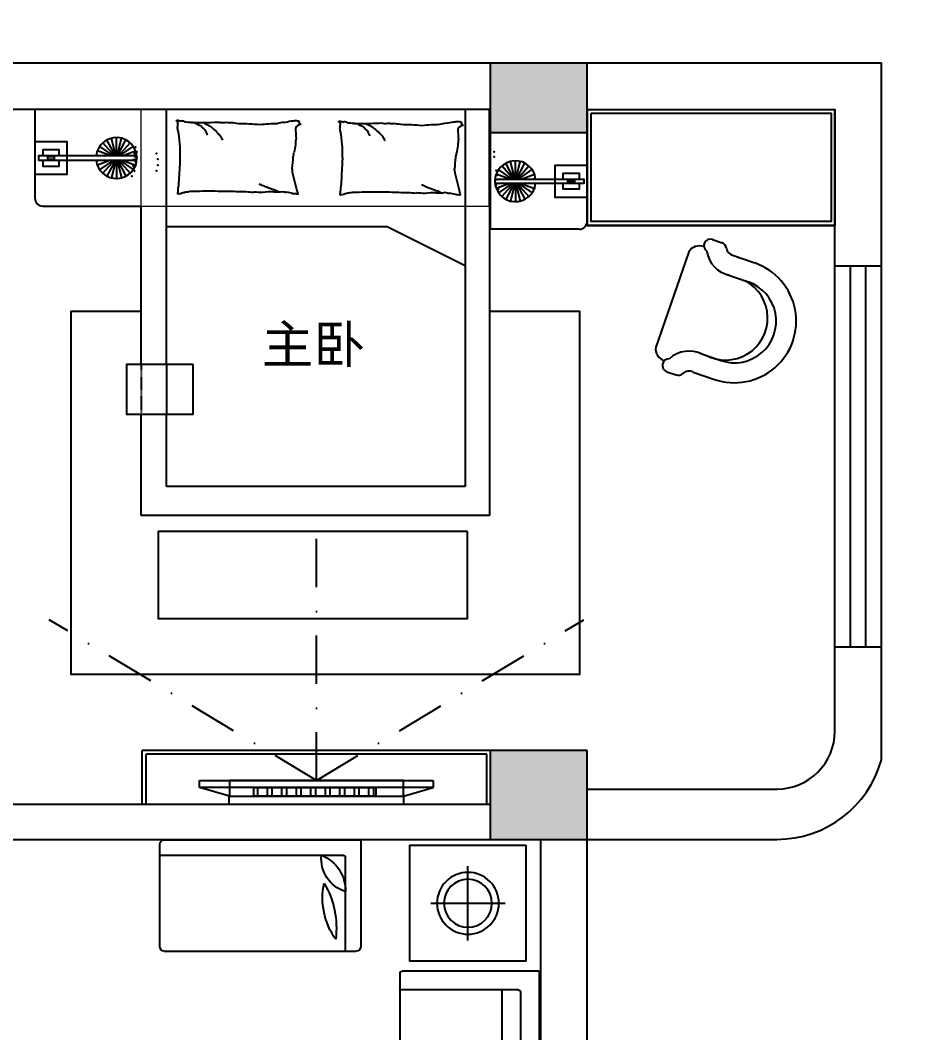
# Model space of a CAD drawing. Header units: millimetres. Extents: x 39175 to 443077, y -41362 to 75939.
# Drawn here: x 357449 to 362150, y 58378 to 63614 of the extents above; entities that cross this region are included whole.
import ezdxf
from ezdxf.enums import TextEntityAlignment as Align

# ---------------------------------------------------------------- set-up
doc = ezdxf.new("R2010")
doc.units = ezdxf.units.MM
for name, pattern in [('DASH', [0.35, 0.25, -0.1]), ('DASHDOT', [1, 0.5, -0.25, 0, -0.25]), ('HIDDEN2', [0.1875, 0.125, -0.0625])]:
    doc.linetypes.add(name, pattern=pattern)
for name, color, linetype in [('016-P平面家具', 51, 'Continuous'), ('COLUMN', 7, 'Continuous'), ('FU', 3, 'Continuous'), ('FUR', 2, 'Continuous'), ('墙体', 7, 'Continuous'), ('阿拉1', 8, 'Continuous')]:
    doc.layers.add(name, color=color, linetype=linetype)
doc.layers.add('fur家具', color=4, linetype='Continuous', lineweight=18)
doc.styles.add('ar', font='arial.ttf')
doc.styles.get("Standard").update_dxf_attribs({"font": ''})
doc.styles.get('Standard').set_extended_font_data('NSimSun')
doc.dimstyles.new('ISO-25', dxfattribs={"dimtxt": 220, "dimasz": 50, "dimexe": 50, "dimexo": 0.625, "dimtad": 2, "dimdec": 0, "dimtxsty": 'Standard', "dimblk": 'ARCHTICK', "dimcen": 2.5, "dimdle": 50, "dimclrd": 251, "dimclre": 251, "dimclrt": 51, "dimadec": 0, "dimazin": 0, "dimtfac": 1, "dimtdec": 0, "dimtix": 1, "dimtmove": 2, "dimatfit": 3, "dimfxl": 500, "dimfxlon": 1, "dimarcsym": 0})

# ---------------------------------------------------------------- blocks, each defined once
blk = doc.blocks.new('_ArchTick')
at = {"color": 0, "linetype": 'ByBlock', "const_width": 0.15}
blk.add_lwpolyline([(-0.5, -0.5), (0.5, 0.5)], dxfattribs=at)
blk = doc.blocks.new('*D93')
at = {"color": 251, "lineweight": -2, "transparency": 16777216}
for p, q in [((363456.3, 54567.9), (363456.3, 59427.9)), ((362956.3, 59377.9), (363506.3, 59377.9)), ((362956.3, 54617.9), (363506.3, 54617.9))]:
    blk.add_line(p, q, dxfattribs=at)
at = {"layer": 'Defpoints', "color": 0, "transparency": 16777216}
for p in [(360380.3, 59377.9), (363456.3, 59377.9), (359870.3, 54617.9)]:
    blk.add_point(p, dxfattribs=at)
at = {"color": 251, "lineweight": -2, "transparency": 16777216, "xscale": 50, "yscale": 50, "zscale": 50}
for p, rotation in [((363456.3, 59377.9), 90), ((363456.3, 54617.9), 270)]:
    blk.add_blockref('_ArchTick', p, dxfattribs=dict(at, rotation=rotation))
at = {"color": 51, "transparency": 16777216, "insert": (363567, 56997.9), "char_height": 220, "attachment_point": 5, "rotation": 90}
blk.add_mtext('4760', dxfattribs=at)
blk = doc.blocks.new('*D94')
at = {"color": 251, "lineweight": -2, "transparency": 16777216}
for p, q in [((363456.3, 59557.9), (363456.3, 59607.9)), ((362956.3, 59557.9), (363506.3, 59557.9)), ((363456.3, 59557.9), (363456.3, 59377.9)), ((362956.3, 59377.9), (363506.3, 59377.9)), ((363456.3, 59377.9), (363456.3, 59327.9))]:
    blk.add_line(p, q, dxfattribs=at)
at = {"layer": 'Defpoints', "color": 0, "transparency": 16777216}
for p in [(359880.3, 59557.9), (360380.3, 59377.9), (363456.3, 59377.9)]:
    blk.add_point(p, dxfattribs=at)
at = {"color": 251, "lineweight": -2, "transparency": 16777216, "xscale": 50, "yscale": 50, "zscale": 50}
for p, rotation in [((363456.3, 59557.9), 270), ((363456.3, 59377.9), 90)]:
    blk.add_blockref('_ArchTick', p, dxfattribs=dict(at, rotation=rotation))
at = {"color": 51, "transparency": 16777216, "insert": (363567, 59467.9), "char_height": 220, "attachment_point": 5, "rotation": 90}
blk.add_mtext('180', dxfattribs=at)
blk = doc.blocks.new('*D95')
at = {"color": 251, "lineweight": -2, "transparency": 16777216}
for p, q in [((363216.3, 59507.9), (363216.3, 63202.9)), ((362716.3, 63152.9), (363266.3, 63152.9)), ((362716.3, 59557.9), (363266.3, 59557.9))]:
    blk.add_line(p, q, dxfattribs=at)
at = {"layer": 'Defpoints', "color": 0, "transparency": 16777216}
for p in [(359880.3, 63152.9), (363216.3, 63152.9), (359880.3, 59557.9)]:
    blk.add_point(p, dxfattribs=at)
at = {"color": 251, "lineweight": -2, "transparency": 16777216, "xscale": 50, "yscale": 50, "zscale": 50}
for p, rotation in [((363216.3, 63152.9), 90), ((363216.3, 59557.9), 270)]:
    blk.add_blockref('_ArchTick', p, dxfattribs=dict(at, rotation=rotation))
at = {"color": 51, "transparency": 16777216, "insert": (363327, 61355.4), "char_height": 220, "attachment_point": 5, "rotation": 90}
blk.add_mtext('3595', dxfattribs=at)
blk = doc.blocks.new('*D96')
at = {"color": 251, "lineweight": -2, "transparency": 16777216}
for p, q in [((363216.3, 63392.9), (363216.3, 63442.9)), ((362716.3, 63392.9), (363266.3, 63392.9)), ((363216.3, 63152.9), (363216.3, 63392.9)), ((362716.3, 63152.9), (363266.3, 63152.9)), ((363216.3, 63152.9), (363216.3, 63102.9))]:
    blk.add_line(p, q, dxfattribs=at)
at = {"layer": 'Defpoints', "color": 0, "transparency": 16777216}
for p in [(361900.3, 63392.9), (363216.3, 63392.9), (359880.3, 63152.9)]:
    blk.add_point(p, dxfattribs=at)
at = {"color": 251, "lineweight": -2, "transparency": 16777216, "xscale": 50, "yscale": 50, "zscale": 50}
for p, rotation in [((363216.3, 63392.9), 270), ((363216.3, 63152.9), 90)]:
    blk.add_blockref('_ArchTick', p, dxfattribs=dict(at, rotation=rotation))
at = {"color": 51, "transparency": 16777216, "insert": (363327, 63272.9), "char_height": 220, "attachment_point": 5, "rotation": 90}
blk.add_mtext('240', dxfattribs=at)
blk = doc.blocks.new('*D104')
at = {"color": 251, "lineweight": -2, "transparency": 16777216}
for p, q in [((356765.3, 64519.8), (356765.3, 65069.8)), ((361660.3, 64519.8), (361660.3, 65069.8)), ((356715.3, 65019.8), (361710.3, 65019.8))]:
    blk.add_line(p, q, dxfattribs=at)
at = {"layer": 'Defpoints', "color": 0, "transparency": 16777216}
for p in [(361660.3, 65019.8), (356765.3, 63152.9), (361660.3, 63152.9)]:
    blk.add_point(p, dxfattribs=at)
at = {"color": 251, "lineweight": -2, "transparency": 16777216, "xscale": 50, "yscale": 50, "zscale": 50, "rotation": 180}
blk.add_blockref('_ArchTick', (356765.3, 65019.8), dxfattribs=at)
at = {"color": 251, "lineweight": -2, "transparency": 16777216, "xscale": 50, "yscale": 50, "zscale": 50}
blk.add_blockref('_ArchTick', (361660.3, 65019.8), dxfattribs=at)
at = {"color": 51, "transparency": 16777216, "insert": (359212.8, 65130.4), "char_height": 220, "attachment_point": 5}
blk.add_mtext('4895', dxfattribs=at)
blk = doc.blocks.new('*D105')
at = {"color": 251, "lineweight": -2, "transparency": 16777216}
for p, q in [((361660.3, 64519.8), (361660.3, 65069.8)), ((361900.3, 64519.8), (361900.3, 65069.8)), ((361660.3, 65019.8), (361610.3, 65019.8)), ((361660.3, 65019.8), (361900.3, 65019.8)), ((361900.3, 65019.8), (361950.3, 65019.8))]:
    blk.add_line(p, q, dxfattribs=at)
at = {"layer": 'Defpoints', "color": 0, "transparency": 16777216}
for p in [(361900.3, 65019.8), (361900.3, 63392.9), (361660.3, 63152.9)]:
    blk.add_point(p, dxfattribs=at)
at = {"color": 251, "lineweight": -2, "transparency": 16777216, "xscale": 50, "yscale": 50, "zscale": 50}
blk.add_blockref('_ArchTick', (361660.3, 65019.8), dxfattribs=at)
at = {"color": 251, "lineweight": -2, "transparency": 16777216, "xscale": 50, "yscale": 50, "zscale": 50, "rotation": 180}
blk.add_blockref('_ArchTick', (361900.3, 65019.8), dxfattribs=at)
at = {"color": 51, "transparency": 16777216, "insert": (361780.3, 65130.4), "char_height": 220, "attachment_point": 5}
blk.add_mtext('240', dxfattribs=at)
blk = doc.blocks.new('*D114')
at = {"color": 251, "lineweight": -2, "transparency": 16777216}
for p, q in [((363699, 53082.9), (363699, 63442.9)), ((363199, 63392.9), (363749, 63392.9)), ((363199, 53132.9), (363749, 53132.9))]:
    blk.add_line(p, q, dxfattribs=at)
at = {"layer": 'Defpoints', "color": 0, "transparency": 16777216}
for p in [(356520.3, 63392.9), (363699, 63392.9), (356520.3, 53132.9)]:
    blk.add_point(p, dxfattribs=at)
at = {"color": 251, "lineweight": -2, "transparency": 16777216, "xscale": 50, "yscale": 50, "zscale": 50}
for p, rotation in [((363699, 63392.9), 90), ((363699, 53132.9), 270)]:
    blk.add_blockref('_ArchTick', p, dxfattribs=dict(at, rotation=rotation))
at = {"color": 51, "transparency": 16777216, "insert": (363809.6, 58262.9), "char_height": 220, "attachment_point": 5, "rotation": 90}
blk.add_mtext('10260', dxfattribs=at)
blk = doc.blocks.new('*D85')
at = {"color": 251, "lineweight": -2, "transparency": 16777216}
for p, q in [((342990.3, 65009.6), (342990.3, 65559.6)), ((361900.3, 65009.6), (361900.3, 65559.6)), ((342940.3, 65509.6), (361950.3, 65509.6))]:
    blk.add_line(p, q, dxfattribs=at)
at = {"layer": 'Defpoints', "color": 0, "transparency": 16777216}
for p in [(361900.3, 65509.6), (342990.3, 63392.9), (361900.3, 63392.9)]:
    blk.add_point(p, dxfattribs=at)
at = {"color": 251, "lineweight": -2, "transparency": 16777216, "xscale": 50, "yscale": 50, "zscale": 50, "rotation": 180}
blk.add_blockref('_ArchTick', (342990.3, 65509.6), dxfattribs=at)
at = {"color": 251, "lineweight": -2, "transparency": 16777216, "xscale": 50, "yscale": 50, "zscale": 50}
blk.add_blockref('_ArchTick', (361900.3, 65509.6), dxfattribs=at)
at = {"color": 51, "transparency": 16777216, "insert": (352445.3, 65620.3), "char_height": 220, "attachment_point": 5}
blk.add_mtext('18910', dxfattribs=at)
blk = doc.blocks.new('serg sze')
at = {"color": 51}
for p, q in [((369700.8, 63152.9), (369150.9, 63152.9)), ((371500.8, 62652.9), (371500.8, 63152.9))]:
    blk.add_line(p, q, dxfattribs=at)
blk.add_lwpolyline([(369150.9, 62984.5), (369150.9, 62817.8), (369317.5, 62817.8), (369317.5, 62984.5)], close=True, dxfattribs=at)
blk.add_lwpolyline([(369677.6, 62912.3), (369169.5, 62912.3), (369169.5, 62890), (369677.6, 62890)], dxfattribs=at)
blk.add_arc((369572.6, 62901.1), 105.6, 186.0423, 173.9577, dxfattribs=at)
for p in [(369473.9, 62938.6), (369467.9, 62913.9), (369467.9, 62888.4), (369473.9, 62863.7), (369485.8, 62841.2), (369659.5, 62860), (369502.6, 62822.1), (369523.6, 62807.7), (369547.4, 62798.7), (369572.6, 62795.6), (369597.9, 62798.7), (369621.7, 62807.7), (369642.6, 62822.1), (369651.2, 62807.6)]:
    blk.add_point(p, dxfattribs=at)
at = {"layer": 'COLUMN', "color": 51}
for p, q in [((369150.9, 63152.9), (369150.9, 62694.6)), ((369192.5, 62652.9), (369700.8, 62652.9)), ((369700.8, 61834.7), (369700.8, 62652.9)), ((371500.8, 62652.9), (371500.8, 61052.9)), ((369700.8, 61052.9), (369700.8, 61575.4)), ((371500.8, 61052.9), (369700.8, 61052.9))]:
    blk.add_line(p, q, dxfattribs=at)
at = {"layer": 'COLUMN', "color": 250}
for p, q in [((369830.8, 61834.7), (369830.8, 63152.9)), ((371375.3, 63152.9), (371375.3, 61202.9)), ((369566.8, 62912.3), (369523.6, 62994.6)), ((369569.9, 62912.3), (369547.4, 63003.6)), ((369572.6, 62912.3), (369572.6, 63006.7)), ((369575.4, 62912.3), (369597.9, 63003.6)), ((369578.5, 62912.3), (369621.7, 62994.6)), ((369543.3, 62912.3), (369473.9, 62938.6)), ((369556.5, 62912.3), (369485.8, 62961.1)), ((369562.8, 62912.3), (369502.6, 62980.2)), ((369582.5, 62912.3), (369642.6, 62980.2)), ((369588.7, 62912.3), (369659.5, 62961.1)), ((369601.9, 62912.3), (369671.3, 62938.6)), ((369467.9, 62913.9), (369481.1, 62912.3)), ((369467.9, 62888.4), (369481.1, 62890)), ((369543.3, 62890), (369473.9, 62863.7)), ((369556.5, 62890), (369485.8, 62841.2)), ((369562.8, 62890), (369502.6, 62822.1)), ((369566.8, 62890), (369523.6, 62807.7)), ((369569.9, 62890), (369547.4, 62798.7)), ((369572.6, 62890), (369572.6, 62795.6)), ((369575.4, 62890), (369597.9, 62798.7)), ((369578.5, 62890), (369621.7, 62807.7)), ((369582.5, 62890), (369642.6, 62822.1)), ((369588.7, 62890), (369659.5, 62841.2)), ((369588.7, 62890), (369659.5, 62841.2)), ((369601.9, 62890), (369671.3, 62863.7)), ((369656.8, 62892.8), (369672.7, 62894.8)), ((369664.1, 62931.1), (369677.4, 62932.7)), ((369664.1, 62908.9), (369677.4, 62907.3)), ((369656.8, 62866.2), (369672.7, 62864.2)), ((370503.5, 62744.6), (370482.9, 62827.2)), ((371343.1, 62739.9), (371322.5, 62822.5)), ((370511, 62714.6), (370503.5, 62744.6)), ((371350.6, 62709.9), (371343.1, 62739.9)), ((369830.8, 62547.6), (370971.9, 62547.6)), ((370971.9, 62547.6), (371375.3, 62345.3)), ((369830.8, 61834.7), (369830.8, 61575.4)), ((369830.8, 61202.9), (369830.8, 61575.4)), ((371375.3, 61202.9), (369830.8, 61202.9))]:
    blk.add_line(p, q, dxfattribs=at)
for points in [[(369275.9, 62912.3), (369275.9, 62942.8), (369192.5, 62942.8), (369192.5, 62912.3)], [(369192.5, 62890), (369192.5, 62859.5), (369275.9, 62859.5), (369275.9, 62890)], [(371500.8, 62109.5), (371966.5, 62109.5), (371966.5, 60229.8), (369338.8, 60229.8), (369338.8, 62109.5), (369700.8, 62109.5)]]:
    blk.add_lwpolyline(points, dxfattribs=at)
for points in [[(369216.8, 62906.7), (369216.8, 62895.6), (369252.2, 62895.6), (369252.2, 62906.7)], [(369966.9, 61834.7), (369966.9, 61575.4), (369625.4, 61575.4), (369625.4, 61834.7)], [(371387.5, 60969.4), (369787.5, 60969.4), (369787.5, 60519.4), (371387.5, 60519.4)]]:
    blk.add_lwpolyline(points, close=True, dxfattribs=at)
for centre, radius, start, end in [((369880.7, 63096.8), 3.42, 291.7883, 340.436), ((369882.4, 63091.4), 2.32, 340.436, 101.8931), ((369882, 63120.7), 25.1, 274.3025, 291.7883), ((369888.6, 63092.2), 4.28, 201.9904, 281.8931), ((369906.1, 63122.2), 28.9, 239.3487, 274.3025), ((369903.3, 63039.7), 53.9, 59.3487, 84.7408), ((370392.7, 63387), 304.8, 278.4372, 285.744), ((370475.4, 63254.8), 161.1, 270, 278.4372), ((370516.7, 63184), 90.4, 258.7276, 270), ((370528.4, 63087.8), 13.1, 153.4195, 258.7276), ((370720.3, 63092.1), 3.42, 291.7883, 340.436), ((370721.6, 63116), 25.1, 274.3025, 291.7883), ((370745.7, 63117.5), 28.9, 239.3487, 274.3025), ((371314.9, 63250.1), 161.1, 270, 278.4372), ((371356.3, 63179.4), 90.4, 258.7276, 270), ((369857.1, 63071.8), 32.8, 338.579, 8.1335), ((369647, 63008.2), 246, 8.1335, 12.1095), ((369904, 63082.3), 15.6, 158.579, 201.9904), ((370087.1, 63069.6), 198.3, 187.6809, 192.1095), ((369903.5, 62265.8), 820.8, 84.7408, 88.0921), ((369969.3, 63183.4), 99.2, 254.0648, 274.2159), ((370035, 63164.6), 99.2, 233.9136, 254.0648), ((369993.7, 61588.9), 1494.3, 88.0921, 90.5757), ((370087.9, 63127.8), 99.2, 216.1766, 233.9136), ((370131.2, 63290.4), 234, 242.7604, 249.1397), ((370123.5, 63079), 99.2, 198.4397, 216.1766), ((370116.6, 62212.2), 873.2, 90.5757, 94.8018), ((370095.5, 63131.9), 76.8, 231.6114, 242.7604), ((370331.5, 63346.2), 391.6, 226.1885, 231.6114), ((370263.2, 63181.1), 225.2, 219.0349, 226.1885), ((370120.6, 63374.8), 289.7, 267.4614, 274.8018), ((370171.8, 63236.1), 152.4, 259.8101, 267.4614), ((370108.9, 62557.6), 529.3, 79.8101, 83.9133), ((370202.6, 62029.5), 1049, 83.9133, 90), ((370403.5, 62395.8), 682.7, 90, 97.5469), ((370469.2, 62845.4), 242.2, 97.5469, 105.744), ((370528.5, 63040.8), 34.2, 94.4002, 153.4195), ((370989.9, 63056.4), 491.8, 180, 186.2324), ((370722, 63086.7), 2.32, 340.436, 101.8931), ((370728.2, 63087.5), 4.28, 201.9904, 281.8931), ((370696.7, 63067.1), 32.8, 338.579, 8.1335), ((370486.6, 63003.6), 246, 8.1335, 12.1095), ((370743.6, 63077.6), 15.6, 158.579, 201.9904), ((370926.7, 63064.9), 198.3, 187.6809, 192.1095), ((370742.9, 63035.1), 53.9, 59.3487, 84.7408), ((370743, 62261.1), 820.8, 84.7408, 88.0921), ((370808.9, 63178.7), 99.2, 254.0648, 274.2159), ((370874.6, 63160), 99.2, 233.9136, 254.0648), ((370833.3, 61584.3), 1494.3, 88.0921, 90.5757), ((370927.4, 63123.1), 99.2, 216.1766, 233.9136), ((370970.7, 63285.7), 234, 242.7604, 249.1397), ((370963.1, 63074.3), 99.2, 198.4397, 216.1766), ((370956.1, 62207.6), 873.2, 90.5757, 94.8018), ((370935.1, 63127.2), 76.8, 231.6114, 242.7604), ((371171.1, 63341.5), 391.6, 226.1885, 231.6114), ((370960.2, 63370.1), 289.7, 267.4614, 274.8018), ((371011.4, 63231.4), 152.4, 259.8101, 267.4614), ((370948.5, 62552.9), 529.3, 79.8101, 83.9133), ((371042.2, 62024.8), 1049, 83.9133, 90), ((371243.1, 62391.1), 682.7, 90, 97.5469), ((371308.8, 62840.7), 242.2, 97.5469, 105.744), ((371232.3, 63382.3), 304.8, 278.4372, 285.744), ((371368.1, 63036.1), 34.2, 94.4002, 153.4195), ((371829.5, 63051.7), 491.8, 180, 186.2324), ((371368, 63083.1), 13.1, 153.4195, 258.7276), ((370804.7, 63081.6), 913.1, 183.3687, 187.6809), ((370150.7, 63042), 49.3, 208.3168, 219.0349), ((370296.7, 63089.1), 200.2, 203.0028, 208.3168), ((370702, 62968.7), 204, 170.3156, 180), ((371644.3, 63076.9), 913.1, 183.3687, 187.6809), ((371102.8, 63176.4), 225.2, 219.0349, 226.1885), ((370990.3, 63037.3), 49.3, 208.3168, 219.0349), ((371136.3, 63084.5), 200.2, 203.0028, 208.3168), ((371541.6, 62964), 204, 170.3156, 180), ((370578.3, 62940.2), 678.7, 178.3669, 183.3687), ((371360.2, 62782.3), 882, 167.8016, 170.3156), ((371417.9, 62935.5), 678.7, 178.3669, 183.3687), ((372199.7, 62777.6), 882, 167.8016, 170.3156), ((371264, 62827.6), 1365.2, 176.945, 178.3669), ((369828.6, 62938.5), 658.8, 351.9949, 357.3351), ((370176.7, 62974.9), 317.1, 347.8016, 351.9949), ((372103.6, 62822.9), 1365.2, 176.945, 178.3669), ((370668.1, 62933.8), 658.8, 351.9949, 357.3351), ((371016.3, 62970.2), 317.1, 347.8016, 351.9949), ((383509.4, 62032.9), 13635.6, 176.49514, 176.94504), ((370415.2, 62830.3), 67.7, 357.3351, 14.0452), ((384349, 62028.2), 13635.6, 176.49514, 176.94504), ((371254.8, 62825.6), 67.7, 357.3351, 14.0452), ((370209.5, 62703.8), 321.2, 170.0016, 176.4951), ((369908.1, 62766.1), 45.3, 282.869, 297.2841), ((369919.8, 62871.4), 145.9, 273.574, 282.869), ((369946.5, 63893.2), 1164, 270.2865, 273.574), ((370115.9, 68449.1), 5718.5, 269.0296, 270.2865), ((370297.6, 66089.4), 3362.2, 267.3904, 269.0296), ((370338.6, 63940.2), 1216.5, 265.3824, 267.3904), ((370215.8, 61321.9), 1404.8, 85.3824, 87.2509), ((370015.8, 62089.6), 738.7, 64.6889, 66.5156), ((370375, 62496.7), 230.1, 87.2509, 101.5586), ((370058.9, 62070.9), 738.7, 66.5156, 68.3423), ((370107.6, 62051.7), 738.7, 68.3423, 70.572), ((370161.8, 62032.6), 738.7, 70.572, 72.8018), ((370402.4, 62871.5), 145.9, 263.5659, 281.5586), ((370467.4, 62842.8), 119.7, 252.6136, 263.5659), ((371049.1, 62699.2), 321.2, 170.0016, 176.4951), ((370759.4, 62866.7), 145.9, 273.574, 282.869), ((370786.1, 63888.5), 1164, 270.2865, 273.574), ((370955.5, 68444.5), 5718.5, 269.0296, 270.2865), ((371137.2, 66084.7), 3362.2, 267.3904, 269.0296), ((370855.3, 62084.9), 738.7, 64.6889, 66.5156), ((370898.5, 62066.2), 738.7, 66.5156, 68.3423), ((370947.2, 62047.1), 738.7, 68.3423, 70.572), ((371001.4, 62027.9), 738.7, 70.572, 72.8018), ((369870.4, 62717.9), 19.3, 350.0016, 16.6978), ((369889.6, 62713.2), 1.32, 16.6978, 97.1204), ((369915.3, 62629.6), 87.5, 97.1204, 106.2212), ((369939.7, 62648.2), 76.7, 106.2212, 117.2841), ((370416.1, 62497.3), 229.7, 72.6136, 80.5159), ((370465.5, 62446.4), 270.8, 80.5159, 85.9171), ((370511, 62713.6), 0.917, 85.9171, 194.0449), ((370710, 62713.2), 19.3, 350.0016, 16.6978), ((370729.2, 62708.6), 1.32, 16.6978, 97.1204), ((370754.9, 62625), 87.5, 97.1204, 106.2212), ((370779.2, 62643.6), 76.7, 106.2212, 117.2841), ((370747.7, 62761.4), 45.3, 282.869, 297.2841), ((371178.1, 63935.5), 1216.5, 265.3824, 267.3904), ((371055.4, 61317.2), 1404.8, 85.3824, 87.2509), ((371214.6, 62492), 230.1, 87.2509, 101.5586), ((371242, 62866.8), 145.9, 263.5659, 281.5586), ((371307, 62838.1), 119.7, 252.6136, 263.5659), ((371255.7, 62492.6), 229.7, 72.6136, 80.5159), ((371305.1, 62441.7), 270.8, 80.5159, 85.9171), ((371350.6, 62709), 0.917, 85.9171, 194.0449)]:
    blk.add_arc(centre, radius, start, end, dxfattribs=at)
at = {"layer": 'COLUMN', "color": 51}
blk.add_arc((369192.5, 62694.6), 41.7, 180, 270, dxfattribs=at)
at = {"layer": 'FU', "color": 51, "linetype": 'HIDDEN2', "ltscale": 0.2}
for p in [(369671.3, 62957.4), (369665.4, 62924.4), (369671.3, 62882.6), (369672.7, 62894.8), (369677.4, 62932.7), (369677.4, 62907.3), (369778.8, 62924.4), (369786.1, 62894.8), (371524.2, 62932.7), (371524.2, 62907.3), (369665.4, 62834.6), (369672.7, 62864.2), (369778.8, 62834.6), (369786.1, 62864.2)]:
    blk.add_point(p, dxfattribs=at)
at = {"layer": 'FUR', "color": 51, "linetype": 'DASH', "ltscale": 0.5}
blk.add_line((369700.8, 61834.7), (369700.8, 61575.4), dxfattribs=at)
at = {"layer": 'fur家具', "color": 51}
for p, q in [((369700.8, 62652.9), (369700.8, 63152.9)), ((371500.8, 63152.9), (369700.8, 63152.9)), ((371500.8, 63152.9), (371500.8, 62652.9)), ((369700.8, 62652.9), (371500.8, 62652.9))]:
    blk.add_line(p, q, dxfattribs=at)
blk = doc.blocks.new('YTYT')
at = {"layer": '016-P平面家具'}
for p, q in [((128945.1, -21544.5), (128835.6, -21506.6)), ((129081.2, -21546.2), (129032.8, -21529.4)), ((128911.3, -21642.2), (128801.7, -21604.2)), ((128968.3, -22165.3), (129138.9, -21673.4)), ((128770.2, -22048.9), (128660.7, -22010.9)), ((128736.4, -22146.5), (128626.8, -22108.5)), ((128844.3, -22229.5), (128795.8, -22212.7))]:
    blk.add_line(p, q, dxfattribs=at)
for centre, radius, start, end in [((128731.2, -21807.5), 318.6, 70.8731, 250.8731), ((128966, -21503), 46.5, 243.2905, 313.2868), ((129021.5, -21561.9), 34.4, 70.8731, 133.2868), ((129070, -21578.7), 34.4, 266.2069, 70.8731), ((128731.2, -21807.5), 215.3, 70.8731, 250.8731), ((125843.9, -21785.2), 2991, 3.2816, 3.318), ((128966, -21503), 149.8, 243.2905, 312.7171), ((129073.8, -21665.3), 65.5, 352.9364, 71.8295), ((125843.9, -21785.2), 2818.8, 355.458, 355.5646), ((128727.1, -22192.1), 149.8, 9.029, 78.4556), ((128727.1, -22192.1), 46.5, 8.4594, 78.4556), ((128807.1, -22180.2), 34.4, 188.4594, 250.8731), ((128855.5, -22197), 34.4, 250.8731, 55.5392), ((128912.2, -22131.3), 65.5, 249.9167, 328.8097)]:
    blk.add_arc(centre, radius, start, end, dxfattribs=at)
at = {"layer": '016-P平面家具', "color": 250}
blk.add_arc((128778.1, -21823.8), 218, 61.1955, 241.8196, dxfattribs=at)
blk = doc.blocks.new('A$C3CBC0539')
at = {"color": 51}
for p, q in [((932.4, 2228.8), (1833.3, 2228.8)), ((932.4, 2184.8), (932.4, 2228.8)), ((1833.3, 2228.8), (1833.3, 2184.8)), ((932.4, 2184.8), (779.5, 2140.7)), ((1833.3, 2184.8), (932.4, 2184.8)), ((1832.4, 2184.8), (932.4, 2184.8)), ((932.4, 2184.8), (932.4, 2104.8)), ((1832.4, 2104.8), (1832.4, 2184.8)), ((1832.4, 2184.8), (1987.6, 2140.7)), ((779.5, 2140.7), (1987.6, 2140.7)), ((779.5, 2104.8), (779.5, 2140.7)), ((1987.6, 2104.8), (779.5, 2104.8)), ((932.4, 2104.8), (1832.4, 2104.8)), ((1987.6, 2140.7), (1987.6, 2104.8))]:
    blk.add_line(p, q, dxfattribs=at)
at = {"color": 250, "linetype": 'DASHDOT', "ltscale": 500}
for q in [(0, 1272.9), (1382.4, 834.9), (2764.8, 1272.9)]:
    blk.add_line((1382.4, 2104.8), q, dxfattribs=at)
at = {"layer": '阿拉1', "color": 8}
for p, q in [((1075.9, 2184.8), (1706.5, 2184.8)), ((1706.5, 2140.7), (1075.9, 2140.7))]:
    blk.add_line(p, q, dxfattribs=at)
at = {"layer": '阿拉1', "color": 250}
for p, q in [((1075.9, 2140.7), (1075.9, 2184.8)), ((1088.2, 2140.7), (1088.2, 2184.8)), ((1113.2, 2140.7), (1113.2, 2184.8)), ((1163.2, 2140.7), (1163.2, 2184.8)), ((1188.2, 2140.7), (1188.2, 2184.8)), ((1238.2, 2140.7), (1238.2, 2184.8)), ((1263.2, 2140.7), (1263.2, 2184.8)), ((1313.2, 2140.7), (1313.2, 2184.8)), ((1338.2, 2140.7), (1338.2, 2184.8)), ((1388.2, 2140.7), (1388.2, 2184.8)), ((1413.2, 2140.7), (1413.2, 2184.8)), ((1463.2, 2140.7), (1463.2, 2184.8)), ((1488.2, 2140.7), (1488.2, 2184.8)), ((1538.2, 2140.7), (1538.2, 2184.8)), ((1563.2, 2140.7), (1563.2, 2184.8)), ((1613.2, 2140.7), (1613.2, 2184.8)), ((1638.2, 2140.7), (1638.2, 2184.8)), ((1688.2, 2140.7), (1688.2, 2184.8)), ((1706.5, 2184.8), (1706.5, 2140.7))]:
    blk.add_line(p, q, dxfattribs=at)
blk = doc.blocks.new('wetg s')
at = {"color": 2}
for p, q in [((355697.1, 73252.1), (355037.1, 73252.1)), ((355107.1, 73252.1), (355107.1, 72067.1)), ((355007.1, 73222.1), (355007.1, 71962.1)), ((355727.1, 73222.1), (355727.1, 71982.1)), ((355727.1, 72052.1), (355122.1, 72052.1)), ((355017.1, 71952.1), (355697.1, 71952.1)), ((355857.6, 70800.5), (355857.6, 71685.5)), ((355872.6, 71700.5), (355962.6, 71700.5)), ((355962.6, 71700.5), (358122.6, 71700.5)), ((355977.6, 70935.5), (355977.6, 71685.5)), ((356687.6, 71040.5), (356687.6, 71700.5)), ((357397.6, 71040.5), (357397.6, 71700.5)), ((358107.6, 70935.5), (358107.6, 71685.5)), ((358212.6, 71700.5), (358122.6, 71700.5)), ((358227.6, 70815.5), (358227.6, 71685.5)), ((355417.9, 71500.6), (355417.9, 71020.6)), ((355657.9, 71260.6), (355177.9, 71260.6)), ((355992.6, 70920.5), (358092.6, 70920.5)), ((355857.6, 70800.5), (358212.6, 70800.5))]:
    blk.add_line(p, q, dxfattribs=at)
at = {"color": 251}
blk.add_line((355977.6, 71040.5), (358107.6, 71040.5), dxfattribs=at)
at = {"color": 2}
for points in [[(357750.7, 72200.5), (357750.7, 72900.5), (356450.7, 72900.5), (356450.7, 72200.5)], [(355042.9, 70885.6), (355792.9, 70885.6), (355792.9, 71635.6), (355042.9, 71635.6)]]:
    blk.add_lwpolyline(points, close=True, dxfattribs=at)
blk.add_circle((355417.9, 71260.6), 200, dxfattribs=at)
at = {"color": 251}
blk.add_circle((355417.9, 71260.6), 155.1, dxfattribs=at)
at = {"color": 2}
for centre, radius, start, end in [((355037.1, 73222.1), 30, 90, 180), ((355697.1, 73222.1), 30, 0, 90), ((355122.1, 72067.1), 15, 180, 270), ((355017.1, 71962.1), 10, 180, 270), ((355697.1, 71982.1), 30, 270, 0), ((355872.6, 71685.5), 15, 90, 180), ((355962.6, 71685.5), 15, 0, 90), ((358122.6, 71685.5), 15, 90, 180), ((358212.6, 71685.5), 15, 0, 90), ((355992.6, 70935.5), 15, 180, 270), ((358092.6, 70935.5), 15, 270, 0), ((358212.6, 70815.5), 15, 270, 0)]:
    blk.add_arc(centre, radius, start, end, dxfattribs=at)
at = {"color": 251}
for centre, radius, start, end in [((355130.4, 71986.5), 221.4, 17.24163, 96.03061), ((355335.2, 72297.5), 245.5, 201.71916, 271.55308), ((355382.5, 71736.1), 463.8, 54.76519, 101.77395), ((355578.3, 72678.9), 568.5, 239.27972, 277.25941)]:
    blk.add_arc(centre, radius, start, end, dxfattribs=at)

msp = doc.modelspace()

# ---------------------------------------------------------------- hatches: boundary and pattern name
h = msp.add_hatch(color=8)
h.dxf.hatch_style = 1
h.paths.add_polyline_path([(349360.2, 63392.9), (348850.2, 63392.9), (348850.2, 63032.9), (349180.2, 63032.9), (349360.2, 63032.9)])
h.paths.add_polyline_path([(354365.2, 63392.9), (353860.2, 63392.9), (353860.2, 63032.9), (354365.2, 63032.9)])
h.paths.add_polyline_path([(349600.2, 59807.9), (349180.2, 59807.9), (349130.2, 59807.9), (349130.2, 59377.9), (349600.2, 59377.9)])
h.paths.add_polyline_path([(354370.3, 59857.9), (353865.2, 59857.9), (353865.2, 59377.9), (354370.3, 59377.9)])
h.paths.add_polyline_path([(360375.2, 59837.9), (359875.2, 59837.9), (359875.2, 59377.9), (360375.2, 59377.9)])
h.paths.add_polyline_path([(360375.2, 63392.9), (359875.2, 63392.9), (359875.2, 63032.9), (360375.2, 63032.9)])
h.paths.add_polyline_path([(345120.3, 63392.9), (344610.3, 63392.9), (344610.3, 63032.9), (345120.3, 63032.9)])
h.paths.add_polyline_path([(345110.2, 58722.9), (344605.2, 58722.9), (344605.2, 58277.9), (345110.2, 58277.9)])

# ---------------------------------------------------------------- linework, layer by layer
for p, q in [((342990.3, 63392.9), (361900.3, 63392.9)), ((359880.3, 63032.9), (359880.3, 63392.9)), ((360380.3, 63032.9), (360380.3, 63392.9)), ((361900.3, 62342.9), (361900.3, 63392.9)), ((359880.3, 63152.9), (356765.3, 63152.9)), ((360380.3, 63152.9), (361660.3, 63152.9)), ((361660.3, 62342.9), (361660.3, 63152.9)), ((359880.3, 63032.9), (360380.3, 63032.9)), ((361660.3, 62342.9), (361900.3, 62342.9)), ((361660.3, 60372.9), (361900.3, 60372.9)), ((361660.3, 59937.9), (361660.3, 60372.9)), ((361900.3, 59789.6), (361900.3, 60372.9)), ((359880.3, 59377.9), (359880.3, 59837.9)), ((360380.3, 59837.9), (359880.3, 59837.9)), ((360380.3, 59377.9), (360380.3, 59837.9)), ((360380.3, 59637.9), (361360.3, 59637.9)), ((359880.3, 59557.9), (355360.3, 59557.9)), ((355360.3, 59377.9), (360380.3, 59377.9)), ((360140.3, 58222.9), (360140.3, 59377.9)), ((360380.3, 58222.9), (360380.3, 59377.9)), ((360380.3, 59377.9), (361360.3, 59377.9))]:
    msp.add_line(p, q)
at = {"color": 51}
for p, q in [((360380.3, 63152.9), (360380.3, 62552.9)), ((359880.3, 63032.9), (360380.3, 63032.9)), ((360380.3, 62552.9), (361660.3, 62552.9)), ((361740.3, 60372.9), (361740.3, 62342.9)), ((361820.3, 60372.9), (361820.3, 62342.9))]:
    msp.add_line(p, q, dxfattribs=at)
at = {"color": 251}
for p, q in [((361660.3, 60372.9), (361660.3, 62342.9)), ((361900.3, 60372.9), (361900.3, 62342.9))]:
    msp.add_line(p, q, dxfattribs=at)
at = {"color": 2}
msp.add_lwpolyline([(360380.3, 63152.9), (361660.3, 63152.9), (361660.3, 62552.9), (360380.3, 62552.9)], close=True, dxfattribs=at)
at = {"color": 51}
msp.add_lwpolyline([(360380.3, 62864.5), (360380.3, 62697.8), (360213.7, 62697.8), (360213.7, 62864.5)], close=True, dxfattribs=at)
msp.add_lwpolyline([(359903.5, 62792.3), (360361.7, 62792.3), (360361.7, 62770), (359903.5, 62770)], dxfattribs=at)
msp.add_arc((360008.5, 62781.1), 105.6, 6.0423, 353.9577, dxfattribs=at)
for radius, end in [(300, 0), (560, 344.6411)]:
    msp.add_arc((361360.3, 59937.9), radius, 270, end)
for p in [(360107.2, 62818.6), (360113.3, 62793.9), (360107.2, 62743.7), (360113.3, 62768.4), (359938.5, 62702.1), (359959.4, 62687.7), (359983.2, 62678.7), (360008.5, 62675.6), (360033.8, 62678.7), (360057.6, 62687.7), (360078.5, 62702.1), (360095.4, 62721.2)]:
    msp.add_point(p, dxfattribs=at)
at = {"layer": '016-P平面家具'}
for p, q in [((359880.3, 59837.9), (358080.3, 59837.9)), ((358080.3, 59557.9), (358080.3, 59837.9)), ((359880.3, 59557.9), (359880.3, 59837.9))]:
    msp.add_line(p, q, dxfattribs=at)
at = {"layer": '016-P平面家具', "color": 250}
for p, q in [((359860.3, 59817.9), (358100.3, 59817.9)), ((358100.3, 59557.9), (358100.3, 59817.9)), ((359860.3, 59557.9), (359860.3, 59817.9))]:
    msp.add_line(p, q, dxfattribs=at)
at = {"layer": 'COLUMN', "color": 51}
for p, q in [((359880.3, 62532.9), (359880.3, 63032.9)), ((360380.3, 63032.9), (360380.3, 62574.6)), ((360338.7, 62532.9), (359880.3, 62532.9))]:
    msp.add_line(p, q, dxfattribs=at)
at = {"layer": 'COLUMN', "color": 250}
for p, q in [((360005.8, 62792.3), (359983.2, 62883.6)), ((360008.5, 62792.3), (360008.5, 62886.7)), ((360011.2, 62792.3), (360033.8, 62883.6)), ((359992.4, 62792.3), (359921.6, 62841.1)), ((359998.7, 62792.3), (359938.5, 62860.2)), ((360002.7, 62792.3), (359959.4, 62874.6)), ((360014.3, 62792.3), (360057.6, 62874.6)), ((360018.3, 62792.3), (360078.5, 62860.2)), ((360024.6, 62792.3), (360095.4, 62841.1)), ((359917, 62811.1), (359903.7, 62812.7)), ((359917, 62788.9), (359903.7, 62787.3)), ((359979.2, 62792.3), (359909.8, 62818.6)), ((360037.8, 62792.3), (360107.2, 62818.6)), ((360113.3, 62793.9), (360100, 62792.3)), ((359979.2, 62770), (359909.8, 62743.7)), ((359992.4, 62770), (359921.6, 62721.2)), ((359992.4, 62770), (359921.6, 62721.2)), ((359998.7, 62770), (359938.5, 62702.1)), ((360002.7, 62770), (359959.4, 62687.7)), ((360005.8, 62770), (359983.2, 62678.7)), ((360008.5, 62770), (360008.5, 62675.6)), ((360011.2, 62770), (360033.8, 62678.7)), ((360014.3, 62770), (360057.6, 62687.7)), ((360018.3, 62770), (360078.5, 62702.1)), ((360024.6, 62770), (360095.4, 62721.2)), ((360037.8, 62770), (360107.2, 62743.7)), ((360113.3, 62768.4), (360100, 62770))]:
    msp.add_line(p, q, dxfattribs=at)
for points in [[(360400.3, 63132.9), (361640.3, 63132.9), (361640.3, 62572.9), (360400.3, 62572.9)], [(360314.4, 62786.7), (360314.4, 62775.6), (360279, 62775.6), (360279, 62786.7)]]:
    msp.add_lwpolyline(points, close=True, dxfattribs=at)
for points in [[(360255.3, 62792.3), (360255.3, 62822.8), (360338.7, 62822.8), (360338.7, 62792.3)], [(360338.7, 62770), (360338.7, 62739.5), (360255.3, 62739.5), (360255.3, 62770)]]:
    msp.add_lwpolyline(points, dxfattribs=at)
at = {"layer": 'COLUMN', "color": 51}
msp.add_arc((360338.7, 62574.6), 41.7, 270, 0, dxfattribs=at)
at = {"layer": 'COLUMN', "color": 250}
for p in [(359909.8, 62837.4), (359909.8, 62762.6), (359921.6, 62740)]:
    msp.add_point(p, dxfattribs=at)

# ---------------------------------------------------------------- block references
msp.add_blockref('serg sze', (-11625.8, 0))
at = {"color": 3, "xscale": -0.8, "yscale": 0.8, "zscale": 0.8, "rotation": 90}
msp.add_blockref('wetg s', (416771.8, 343381.7), dxfattribs=at)
at = {"layer": '016-P平面家具', "rotation": 180}
msp.add_blockref('A$C3CBC0539', (360363.1, 61786.7), dxfattribs=at)
at = {"layer": '墙体', "rotation": 180}
msp.add_blockref('YTYT', (489872.7, 40250.2), dxfattribs=at)

# ---------------------------------------------------------------- texts
at = {"color": 2, "style": 'ar', "flags": 8}
msp.add_attdef('主卧', text='原始结构图', height=196, dxfattribs=at).set_placement((358964.7, 61941.4), align=Align.MIDDLE)

# ---------------------------------------------------------------- dimensions: what is measured, and where the dimension line sits
for base, p1, p2, picture, middle in [((361900.3, 65509.6), (342990.3, 63392.9), (361900.3, 63392.9), '*D85', (352445.3, 65620.3)), ((361660.3, 65019.8), (356765.3, 63152.9), (361660.3, 63152.9), '*D104', (359212.8, 65130.4)), ((361900.3, 65019.8), (361660.3, 63152.9), (361900.3, 63392.9), '*D105', (361780.3, 65130.4))]:
    dim = msp.add_linear_dim(base=base, p1=p1, p2=p2, dimstyle='ISO-25')
    dim.commit()
    dim.dimension.update_dxf_attribs({"geometry": picture, "text_midpoint": middle})
for base, p1, p2, angle, picture, middle in [((363216.3, 63392.9), (359880.3, 63152.9), (361900.3, 63392.9), 270, '*D96', (363327, 63272.9)), ((363699, 63392.9), (356520.3, 53132.9), (356520.3, 63392.9), 90, '*D114', (363809.6, 58262.9)), ((363216.3, 63152.9), (359880.3, 59557.9), (359880.3, 63152.9), 270, '*D95', (363327, 61355.4)), ((363456.3, 59377.9), (359880.3, 59557.9), (360380.3, 59377.9), 270, '*D94', (363567, 59467.9)), ((363456.3, 59377.9), (359870.3, 54617.9), (360380.3, 59377.9), 270, '*D93', (363567, 56997.9))]:
    dim = msp.add_linear_dim(base=base, p1=p1, p2=p2, angle=angle, dimstyle='ISO-25')
    dim.commit()
    dim.dimension.update_dxf_attribs({"geometry": picture, "text_midpoint": middle})

doc.saveas('drawing.dxf')
